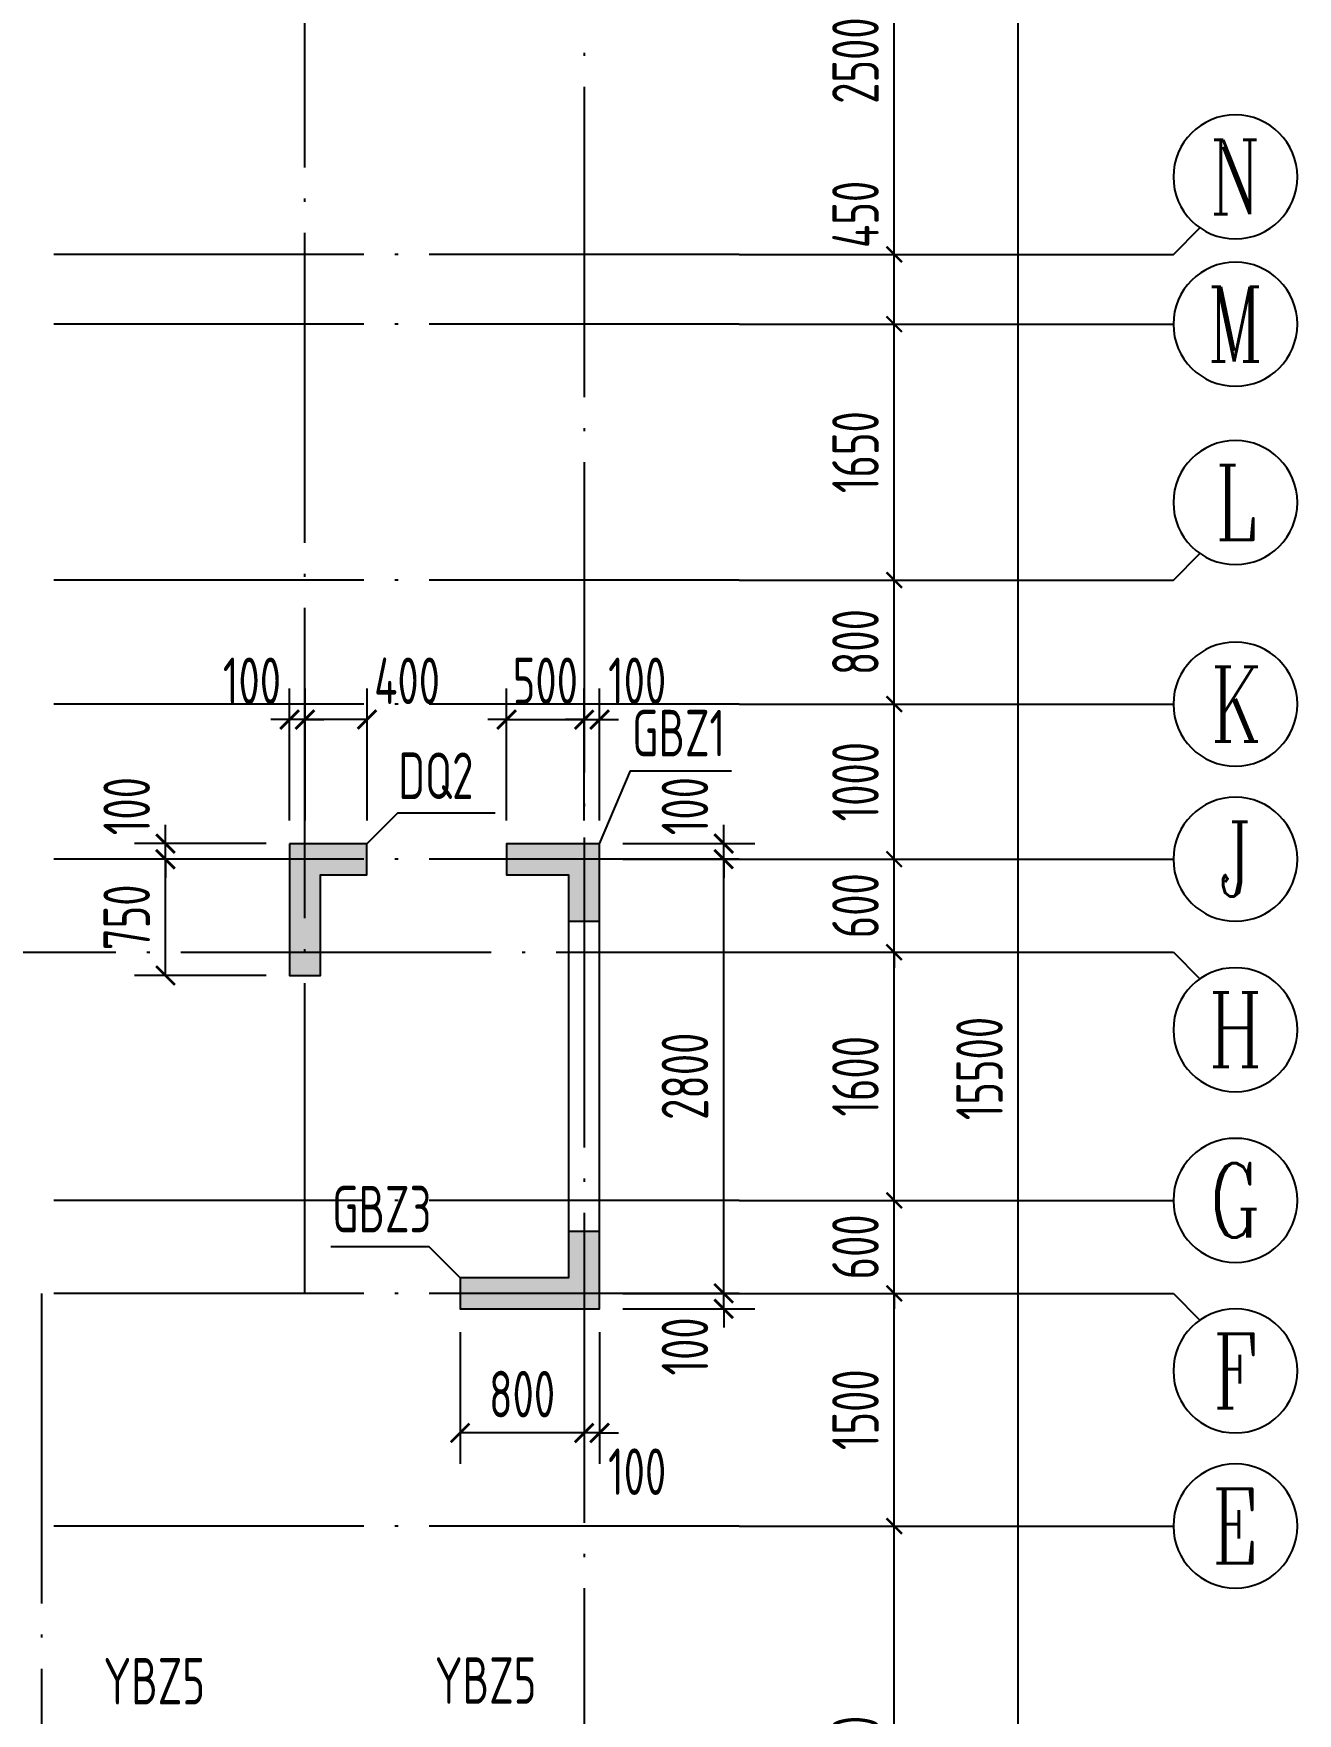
# Model space of a CAD drawing. Extents: x -812054 to 22247, y -644080 to 1003627.
# Drawn here: x -434565 to -426415, y -220487 to -209654 of the extents above; entities that cross this region are included whole.
import ezdxf
from ezdxf.enums import TextEntityAlignment as Align

# ---------------------------------------------------------------- set-up
doc = ezdxf.new("R2010")
doc.units = 0
doc.header["$LTSCALE"] = 1000
doc.linetypes.add('DOTE', pattern=[2.42, 2, -0.2, 0.02, -0.2])
doc.layers.get('0').update_dxf_attribs({"linetype": 'CONTINUOUS'})
doc.layers.get('DEFPOINTS').update_dxf_attribs({"linetype": 'CONTINUOUS'})
for name, color, linetype in [('A-AXIS', 1, 'CONTINUOUS'), ('A-DOTE', 10, 'DOTE'), ('AXIS_NUM', 7, 'CONTINUOUS'), ('S-Q墙实线', 6, 'CONTINUOUS'), ('S-Q墙标注', 3, 'CONTINUOUS'), ('S-X详图填充', 252, 'CONTINUOUS'), ('S-X详图实线', 4, 'CONTINUOUS'), ('S-Y一般标注', 3, 'CONTINUOUS'), ('S-Z柱编号', 6, 'CONTINUOUS')]:
    doc.layers.add(name, color=color, linetype=linetype)
doc.styles.add('TSSD_Axis', font='complex.shx', dxfattribs={"width": 0.7, "bigfont": 'hztxt.shx'})
doc.styles.add('TSSD_DIMENSION', font='Tssdeng.shx', dxfattribs={"width": 0.7, "bigfont": 'tssdchn.shx'})
doc.styles.add('TSSD_REIN', font='tssdeng.shx', dxfattribs={"width": 0.7, "height": 300, "bigfont": 'tssdchn.shx'})
doc.styles.add('结构文字', font='zstxt.shx', dxfattribs={"width": 0.7, "bigfont": 'zshz.shx'})
doc.dimstyles.new('STRUCK', dxfattribs={"dimtxt": 400, "dimasz": 121, "dimexe": 200, "dimexo": 150, "dimgap": 115, "dimtad": 1, "dimdec": 0, "dimdsep": 46, "dimtxsty": '结构文字', "dimblk": 'ARCHTICK', "dimcen": 400, "dimclrd": 3, "dimclre": 3, "dimclrt": 7, "dimadec": 0, "dimazin": 0, "dimtfac": 1, "dimtdec": 0, "dimtix": 1, "dimtmove": 2, "dimatfit": 3, "dimldrblk": '_DIMX', "dimfxl": 1, "dimtolj": 1, "dimtzin": 0, "dimarcsym": 0})
doc.dimstyles.new('TSSD_100_100', dxfattribs={"dimtxt": 300, "dimasz": 100, "dimexe": 100, "dimexo": 250, "dimgap": 100, "dimtad": 1, "dimdec": 0, "dimzin": 0, "dimdsep": 46, "dimtxsty": 'TSSD_DIMENSION', "dimblk": 'ARCHTICK', "dimcen": 0, "dimdle": 100, "dimclrt": 7, "dimadec": 0, "dimazin": 0, "dimtfac": 1, "dimtdec": 0, "dimtix": 1, "dimtmove": 2, "dimatfit": 3, "dimldrblk": 'ARCHTICK', "dimfxl": 1, "dimtolj": 1, "dimtzin": 0, "dimarcsym": 0})

# ---------------------------------------------------------------- blocks, each defined once
blk = doc.blocks.new('ts_axno')
at = {"color": 0, "linetype": 'ByBlock', "lineweight": -2}
blk.add_circle((0, 0), 0.5, dxfattribs=at)
at = {"color": 0, "linetype": 'ByBlock', "lineweight": -2, "style": 'TSSD_Axis', "width": 0.7}
blk.add_attdef('A', text='', height=0.6, dxfattribs=at).set_placement((0, 0), align=Align.MIDDLE_CENTER)
blk = doc.blocks.new('_ArchTick')
at = {"color": 0, "linetype": 'ByBlock', "const_width": 0.15}
blk.add_lwpolyline([(-0.5, -0.5), (0.5, 0.5)], dxfattribs=at)
blk = doc.blocks.new('*D120')
at = {"layer": 'DEFPOINTS', "color": 0, "transparency": 16777216}
for p in [(55600, 10900), (56600, 10900), (55600, 9400)]:
    blk.add_point(p, dxfattribs=at)
at = {"layer": 'S-Y一般标注', "color": 0, "lineweight": -2, "transparency": 16777216}
for p, q in [((56600, 9300), (56600, 11000)), ((55850, 10900), (56700, 10900)), ((55850, 9400), (56700, 9400))]:
    blk.add_line(p, q, dxfattribs=at)
at = {"layer": 'S-Y一般标注', "color": 0, "lineweight": -2, "transparency": 16777216, "xscale": 100, "yscale": 100, "zscale": 100}
for p, rotation in [((56600, 10900), 90), ((56600, 9400), 270)]:
    blk.add_blockref('_ArchTick', p, dxfattribs=dict(at, rotation=rotation))
at = {"layer": 'S-Y一般标注', "color": 7, "transparency": 16777216, "insert": (56350, 10150), "char_height": 300, "attachment_point": 5, "rotation": 90, "style": 'TSSD_DIMENSION'}
blk.add_mtext('\\A1;1500', dxfattribs=at)
blk = doc.blocks.new('*D121')
at = {"layer": 'DEFPOINTS', "color": 0, "transparency": 16777216}
for p in [(55600, 11500), (56600, 11500), (55600, 10900)]:
    blk.add_point(p, dxfattribs=at)
at = {"layer": 'S-Y一般标注', "color": 0, "lineweight": -2, "transparency": 16777216}
for p, q in [((56600, 11500), (56600, 11600)), ((55850, 11500), (56700, 11500)), ((56600, 10900), (56600, 11500)), ((55850, 10900), (56700, 10900)), ((56600, 10900), (56600, 10800))]:
    blk.add_line(p, q, dxfattribs=at)
at = {"layer": 'S-Y一般标注', "color": 0, "lineweight": -2, "transparency": 16777216, "xscale": 100, "yscale": 100, "zscale": 100}
for p, rotation in [((56600, 11500), 270), ((56600, 10900), 90)]:
    blk.add_blockref('_ArchTick', p, dxfattribs=dict(at, rotation=rotation))
at = {"layer": 'S-Y一般标注', "color": 7, "transparency": 16777216, "insert": (56350, 11200), "char_height": 300, "attachment_point": 5, "rotation": 90, "style": 'TSSD_DIMENSION'}
blk.add_mtext('\\A1;600', dxfattribs=at)
blk = doc.blocks.new('*D122')
at = {"layer": 'DEFPOINTS', "color": 0, "transparency": 16777216}
for p in [(55600, 13100), (56600, 13100), (55600, 11500)]:
    blk.add_point(p, dxfattribs=at)
at = {"layer": 'S-Y一般标注', "color": 0, "lineweight": -2, "transparency": 16777216}
for p, q in [((56600, 11400), (56600, 13200)), ((55850, 13100), (56700, 13100)), ((55850, 11500), (56700, 11500))]:
    blk.add_line(p, q, dxfattribs=at)
at = {"layer": 'S-Y一般标注', "color": 0, "lineweight": -2, "transparency": 16777216, "xscale": 100, "yscale": 100, "zscale": 100}
for p, rotation in [((56600, 13100), 90), ((56600, 11500), 270)]:
    blk.add_blockref('_ArchTick', p, dxfattribs=dict(at, rotation=rotation))
at = {"layer": 'S-Y一般标注', "color": 7, "transparency": 16777216, "insert": (56350, 12300), "char_height": 300, "attachment_point": 5, "rotation": 90, "style": 'TSSD_DIMENSION'}
blk.add_mtext('\\A1;1600', dxfattribs=at)
blk = doc.blocks.new('*D123')
at = {"layer": 'DEFPOINTS', "color": 0, "transparency": 16777216}
for p in [(55600, 13700), (56600, 13700), (55600, 13100)]:
    blk.add_point(p, dxfattribs=at)
at = {"layer": 'S-Y一般标注', "color": 0, "lineweight": -2, "transparency": 16777216}
for p, q in [((56600, 13700), (56600, 13800)), ((55850, 13700), (56700, 13700)), ((56600, 13100), (56600, 13700)), ((55850, 13100), (56700, 13100)), ((56600, 13100), (56600, 13000))]:
    blk.add_line(p, q, dxfattribs=at)
at = {"layer": 'S-Y一般标注', "color": 0, "lineweight": -2, "transparency": 16777216, "xscale": 100, "yscale": 100, "zscale": 100}
for p, rotation in [((56600, 13700), 270), ((56600, 13100), 90)]:
    blk.add_blockref('_ArchTick', p, dxfattribs=dict(at, rotation=rotation))
at = {"layer": 'S-Y一般标注', "color": 7, "transparency": 16777216, "insert": (56350, 13400), "char_height": 300, "attachment_point": 5, "rotation": 90, "style": 'TSSD_DIMENSION'}
blk.add_mtext('\\A1;600', dxfattribs=at)
blk = doc.blocks.new('*D124')
at = {"layer": 'DEFPOINTS', "color": 0, "transparency": 16777216}
for p in [(55600, 14700), (56600, 14700), (55600, 13700)]:
    blk.add_point(p, dxfattribs=at)
at = {"layer": 'S-Y一般标注', "color": 0, "lineweight": -2, "transparency": 16777216}
for p, q in [((56600, 13600), (56600, 14800)), ((55850, 14700), (56700, 14700)), ((55850, 13700), (56700, 13700))]:
    blk.add_line(p, q, dxfattribs=at)
at = {"layer": 'S-Y一般标注', "color": 0, "lineweight": -2, "transparency": 16777216, "xscale": 100, "yscale": 100, "zscale": 100}
for p, rotation in [((56600, 14700), 90), ((56600, 13700), 270)]:
    blk.add_blockref('_ArchTick', p, dxfattribs=dict(at, rotation=rotation))
at = {"layer": 'S-Y一般标注', "color": 7, "transparency": 16777216, "insert": (56350, 14200), "char_height": 300, "attachment_point": 5, "rotation": 90, "style": 'TSSD_DIMENSION'}
blk.add_mtext('\\A1;1000', dxfattribs=at)
blk = doc.blocks.new('*D125')
at = {"layer": 'DEFPOINTS', "color": 0, "transparency": 16777216}
for p in [(55600, 20100), (57400, 20100), (55600, 4600)]:
    blk.add_point(p, dxfattribs=at)
at = {"layer": 'S-Y一般标注', "color": 0, "lineweight": -2, "transparency": 16777216}
for p, q in [((57400, 4500), (57400, 20200)), ((55850, 20100), (57500, 20100)), ((55850, 4600), (57500, 4600))]:
    blk.add_line(p, q, dxfattribs=at)
at = {"layer": 'S-Y一般标注', "color": 0, "lineweight": -2, "transparency": 16777216, "xscale": 100, "yscale": 100, "zscale": 100}
for p, rotation in [((57400, 20100), 90), ((57400, 4600), 270)]:
    blk.add_blockref('_ArchTick', p, dxfattribs=dict(at, rotation=rotation))
at = {"layer": 'S-Y一般标注', "color": 7, "transparency": 16777216, "insert": (57150, 12350), "char_height": 300, "attachment_point": 5, "rotation": 90, "style": 'TSSD_DIMENSION'}
blk.add_mtext('\\A1;15500', dxfattribs=at)
blk = doc.blocks.new('*D126')
at = {"layer": 'DEFPOINTS', "color": 0, "transparency": 16777216}
for p in [(55600, 15500), (56600, 15500), (55600, 14700)]:
    blk.add_point(p, dxfattribs=at)
at = {"layer": 'S-Y一般标注', "color": 0, "lineweight": -2, "transparency": 16777216}
for p, q in [((56600, 14600), (56600, 15600)), ((55850, 15500), (56700, 15500)), ((55850, 14700), (56700, 14700))]:
    blk.add_line(p, q, dxfattribs=at)
at = {"layer": 'S-Y一般标注', "color": 0, "lineweight": -2, "transparency": 16777216, "xscale": 100, "yscale": 100, "zscale": 100}
for p, rotation in [((56600, 15500), 90), ((56600, 14700), 270)]:
    blk.add_blockref('_ArchTick', p, dxfattribs=dict(at, rotation=rotation))
at = {"layer": 'S-Y一般标注', "color": 7, "transparency": 16777216, "insert": (56350, 15100), "char_height": 300, "attachment_point": 5, "rotation": 90, "style": 'TSSD_DIMENSION'}
blk.add_mtext('\\A1;800', dxfattribs=at)
blk = doc.blocks.new('*D127')
at = {"layer": 'DEFPOINTS', "color": 0, "transparency": 16777216}
for p in [(55600, 17600), (56600, 17600), (55600, 17150)]:
    blk.add_point(p, dxfattribs=at)
at = {"layer": 'S-Y一般标注', "color": 0, "lineweight": -2, "transparency": 16777216}
for p, q in [((56600, 17050), (56600, 17700)), ((55850, 17600), (56700, 17600)), ((55850, 17150), (56700, 17150))]:
    blk.add_line(p, q, dxfattribs=at)
at = {"layer": 'S-Y一般标注', "color": 0, "lineweight": -2, "transparency": 16777216, "xscale": 100, "yscale": 100, "zscale": 100}
for p, rotation in [((56600, 17600), 90), ((56600, 17150), 270)]:
    blk.add_blockref('_ArchTick', p, dxfattribs=dict(at, rotation=rotation))
at = {"layer": 'S-Y一般标注', "color": 7, "transparency": 16777216, "insert": (56350, 17858), "char_height": 300, "attachment_point": 5, "rotation": 90, "style": 'TSSD_DIMENSION'}
blk.add_mtext('\\A1;450', dxfattribs=at)
blk = doc.blocks.new('*D128')
at = {"layer": 'DEFPOINTS', "color": 0, "transparency": 16777216}
for p in [(55600, 20100), (56600, 20100), (55600, 17600)]:
    blk.add_point(p, dxfattribs=at)
at = {"layer": 'S-Y一般标注', "color": 0, "lineweight": -2, "transparency": 16777216}
for p, q in [((56600, 17500), (56600, 20200)), ((55850, 20100), (56700, 20100)), ((55850, 17600), (56700, 17600))]:
    blk.add_line(p, q, dxfattribs=at)
at = {"layer": 'S-Y一般标注', "color": 0, "lineweight": -2, "transparency": 16777216, "xscale": 100, "yscale": 100, "zscale": 100}
for p, rotation in [((56600, 20100), 90), ((56600, 17600), 270)]:
    blk.add_blockref('_ArchTick', p, dxfattribs=dict(at, rotation=rotation))
at = {"layer": 'S-Y一般标注', "color": 7, "transparency": 16777216, "insert": (56350, 18850), "char_height": 300, "attachment_point": 5, "rotation": 90, "style": 'TSSD_DIMENSION'}
blk.add_mtext('\\A1;2500', dxfattribs=at)
blk = doc.blocks.new('*D130')
at = {"layer": 'DEFPOINTS', "color": 0, "transparency": 16777216}
for p in [(55600, 9400), (56600, 9400), (55600, 6400)]:
    blk.add_point(p, dxfattribs=at)
at = {"layer": 'S-Y一般标注', "color": 0, "lineweight": -2, "transparency": 16777216}
for p, q in [((56600, 6300), (56600, 9500)), ((55850, 9400), (56700, 9400)), ((55850, 6400), (56700, 6400))]:
    blk.add_line(p, q, dxfattribs=at)
at = {"layer": 'S-Y一般标注', "color": 0, "lineweight": -2, "transparency": 16777216, "xscale": 100, "yscale": 100, "zscale": 100}
for p, rotation in [((56600, 9400), 90), ((56600, 6400), 270)]:
    blk.add_blockref('_ArchTick', p, dxfattribs=dict(at, rotation=rotation))
at = {"layer": 'S-Y一般标注', "color": 7, "transparency": 16777216, "insert": (56350, 7900), "char_height": 300, "attachment_point": 5, "rotation": 90, "style": 'TSSD_DIMENSION'}
blk.add_mtext('\\A1;3000', dxfattribs=at)
blk = doc.blocks.new('*D131')
at = {"layer": 'DEFPOINTS', "color": 0, "transparency": 16777216}
for p in [(55600, 17150), (56600, 17150), (55600, 15500)]:
    blk.add_point(p, dxfattribs=at)
at = {"layer": 'S-Y一般标注', "color": 0, "lineweight": -2, "transparency": 16777216}
for p, q in [((56600, 15400), (56600, 17250)), ((55850, 17150), (56700, 17150)), ((55850, 15500), (56700, 15500))]:
    blk.add_line(p, q, dxfattribs=at)
at = {"layer": 'S-Y一般标注', "color": 0, "lineweight": -2, "transparency": 16777216, "xscale": 100, "yscale": 100, "zscale": 100}
for p, rotation in [((56600, 17150), 90), ((56600, 15500), 270)]:
    blk.add_blockref('_ArchTick', p, dxfattribs=dict(at, rotation=rotation))
at = {"layer": 'S-Y一般标注', "color": 7, "transparency": 16777216, "insert": (56350, 16325), "char_height": 300, "attachment_point": 5, "rotation": 90, "style": 'TSSD_DIMENSION'}
blk.add_mtext('\\A1;1650', dxfattribs=at)
blk = doc.blocks.new('*D1921')
at = {"layer": 'DEFPOINTS', "color": 0, "transparency": 16777216}
for p in [(-430915, -217778), (-430115, -217778), (-430915, -217878)]:
    blk.add_point(p, dxfattribs=at)
at = {"layer": 'S-Q墙标注', "color": 3, "lineweight": -2, "transparency": 16777216}
for p, q in [((-430115, -217778), (-430115, -217657)), ((-430765, -217778), (-429915, -217778)), ((-430115, -217878), (-430115, -217778)), ((-430765, -217878), (-429915, -217878)), ((-430115, -217878), (-430115, -217999))]:
    blk.add_line(p, q, dxfattribs=at)
at = {"layer": 'S-Q墙标注', "color": 3, "lineweight": -2, "transparency": 16777216, "xscale": 121, "yscale": 121, "zscale": 121}
for p, rotation in [((-430115, -217778), 270), ((-430115, -217878), 90)]:
    blk.add_blockref('_ArchTick', p, dxfattribs=dict(at, rotation=rotation))
at = {"layer": 'S-Q墙标注', "color": 7, "transparency": 16777216, "insert": (-430365, -218120), "char_height": 300, "attachment_point": 5, "rotation": 90, "style": 'TSSD_REIN'}
blk.add_mtext('\\A1;100', dxfattribs=at)
blk = doc.blocks.new('_DIMX')
blk.add_line((-150, 0), (150, 0))
at = {"const_width": 50}
blk.add_lwpolyline([(-70, -70), (70, 70)], dxfattribs=at)
blk = doc.blocks.new('*D1922')
at = {"layer": 'DEFPOINTS', "color": 0, "transparency": 16777216}
for p in [(-430915, -214978), (-430115, -214978), (-430915, -217778)]:
    blk.add_point(p, dxfattribs=at)
at = {"layer": 'S-Q墙标注', "color": 3, "lineweight": -2, "transparency": 16777216}
for p, q in [((-430765, -214978), (-429915, -214978)), ((-430115, -217778), (-430115, -214978)), ((-430765, -217778), (-429915, -217778))]:
    blk.add_line(p, q, dxfattribs=at)
at = {"layer": 'S-Q墙标注', "color": 3, "lineweight": -2, "transparency": 16777216, "xscale": 121, "yscale": 121, "zscale": 121}
for p, rotation in [((-430115, -214978), 90), ((-430115, -217778), 270)]:
    blk.add_blockref('_ArchTick', p, dxfattribs=dict(at, rotation=rotation))
at = {"layer": 'S-Q墙标注', "color": 7, "transparency": 16777216, "insert": (-430365, -216378), "char_height": 300, "attachment_point": 5, "rotation": 90, "style": 'TSSD_REIN'}
blk.add_mtext('\\A1;2800', dxfattribs=at)
blk = doc.blocks.new('*D1923')
at = {"layer": 'DEFPOINTS', "color": 0, "transparency": 16777216}
for p in [(-430915, -214878), (-430115, -214878), (-430915, -214978)]:
    blk.add_point(p, dxfattribs=at)
at = {"layer": 'S-Q墙标注', "color": 3, "lineweight": -2, "transparency": 16777216}
for p, q in [((-430115, -214878), (-430115, -214757)), ((-430765, -214878), (-429915, -214878)), ((-430115, -214978), (-430115, -214878)), ((-430765, -214978), (-429915, -214978)), ((-430115, -214978), (-430115, -215099))]:
    blk.add_line(p, q, dxfattribs=at)
at = {"layer": 'S-Q墙标注', "color": 3, "lineweight": -2, "transparency": 16777216, "xscale": 121, "yscale": 121, "zscale": 121}
for p, rotation in [((-430115, -214878), 270), ((-430115, -214978), 90)]:
    blk.add_blockref('_ArchTick', p, dxfattribs=dict(at, rotation=rotation))
at = {"layer": 'S-Q墙标注', "color": 7, "transparency": 16777216, "insert": (-430365, -214636), "char_height": 300, "attachment_point": 5, "rotation": 90, "style": 'TSSD_REIN'}
blk.add_mtext('\\A1;100', dxfattribs=at)
blk = doc.blocks.new('*D1924')
at = {"layer": 'DEFPOINTS', "color": 0, "transparency": 16777216}
for p in [(-431015, -217878), (-430915, -217878), (-431015, -218678)]:
    blk.add_point(p, dxfattribs=at)
at = {"layer": 'S-Q墙标注', "color": 3, "lineweight": -2, "transparency": 16777216}
for p, q in [((-431015, -218028), (-431015, -218878)), ((-430915, -218028), (-430915, -218878)), ((-431015, -218678), (-431136, -218678)), ((-430915, -218678), (-431015, -218678)), ((-430915, -218678), (-430794, -218678))]:
    blk.add_line(p, q, dxfattribs=at)
at = {"layer": 'S-Q墙标注', "color": 3, "lineweight": -2, "transparency": 16777216, "xscale": 121, "yscale": 121, "zscale": 121}
blk.add_blockref('_ArchTick', (-431015, -218678), dxfattribs=at)
at = {"layer": 'S-Q墙标注', "color": 3, "lineweight": -2, "transparency": 16777216, "xscale": 121, "yscale": 121, "zscale": 121, "rotation": 180}
blk.add_blockref('_ArchTick', (-430915, -218678), dxfattribs=at)
at = {"layer": 'S-Q墙标注', "color": 7, "transparency": 16777216, "insert": (-430673, -218928), "char_height": 300, "attachment_point": 5, "style": 'TSSD_REIN'}
blk.add_mtext('\\A1;100', dxfattribs=at)
blk = doc.blocks.new('*D1925')
at = {"layer": 'DEFPOINTS', "color": 0, "transparency": 16777216}
for p in [(-431815, -217878), (-431015, -217878), (-431815, -218678)]:
    blk.add_point(p, dxfattribs=at)
at = {"layer": 'S-Q墙标注', "color": 3, "lineweight": -2, "transparency": 16777216}
for p, q in [((-431815, -218028), (-431815, -218878)), ((-431015, -218028), (-431015, -218878)), ((-431015, -218678), (-431815, -218678))]:
    blk.add_line(p, q, dxfattribs=at)
at = {"layer": 'S-Q墙标注', "color": 3, "lineweight": -2, "transparency": 16777216, "xscale": 121, "yscale": 121, "zscale": 121, "rotation": 180}
blk.add_blockref('_ArchTick', (-431815, -218678), dxfattribs=at)
at = {"layer": 'S-Q墙标注', "color": 3, "lineweight": -2, "transparency": 16777216, "xscale": 121, "yscale": 121, "zscale": 121}
blk.add_blockref('_ArchTick', (-431015, -218678), dxfattribs=at)
at = {"layer": 'S-Q墙标注', "color": 7, "transparency": 16777216, "insert": (-431415, -218428), "char_height": 300, "attachment_point": 5, "style": 'TSSD_REIN'}
blk.add_mtext('\\A1;800', dxfattribs=at)
blk = doc.blocks.new('*D1928')
at = {"layer": 'DEFPOINTS', "color": 0, "transparency": 16777216}
for p in [(-431015, -214078), (-431515, -214878), (-431015, -214878)]:
    blk.add_point(p, dxfattribs=at)
at = {"layer": 'S-Q墙标注', "color": 3, "lineweight": -2, "transparency": 16777216}
for p, q in [((-431515, -214728), (-431515, -213878)), ((-431015, -214728), (-431015, -213878)), ((-431515, -214078), (-431636, -214078)), ((-431515, -214078), (-431015, -214078)), ((-431015, -214078), (-430894, -214078))]:
    blk.add_line(p, q, dxfattribs=at)
at = {"layer": 'S-Q墙标注', "color": 3, "lineweight": -2, "transparency": 16777216, "xscale": 121, "yscale": 121, "zscale": 121}
blk.add_blockref('_ArchTick', (-431515, -214078), dxfattribs=at)
at = {"layer": 'S-Q墙标注', "color": 3, "lineweight": -2, "transparency": 16777216, "xscale": 121, "yscale": 121, "zscale": 121, "rotation": 180}
blk.add_blockref('_ArchTick', (-431015, -214078), dxfattribs=at)
at = {"layer": 'S-Q墙标注', "color": 7, "transparency": 16777216, "insert": (-431265, -213828), "char_height": 300, "attachment_point": 5, "style": 'TSSD_REIN'}
blk.add_mtext('\\A1;500', dxfattribs=at)
blk = doc.blocks.new('*D1929')
at = {"layer": 'DEFPOINTS', "color": 0, "transparency": 16777216}
for p in [(-430915, -214078), (-431015, -214878), (-430915, -214878)]:
    blk.add_point(p, dxfattribs=at)
at = {"layer": 'S-Q墙标注', "color": 3, "lineweight": -2, "transparency": 16777216}
for p, q in [((-431015, -214728), (-431015, -213878)), ((-430915, -214728), (-430915, -213878)), ((-431015, -214078), (-431136, -214078)), ((-431015, -214078), (-430915, -214078)), ((-430915, -214078), (-430794, -214078))]:
    blk.add_line(p, q, dxfattribs=at)
at = {"layer": 'S-Q墙标注', "color": 3, "lineweight": -2, "transparency": 16777216, "xscale": 121, "yscale": 121, "zscale": 121}
blk.add_blockref('_ArchTick', (-431015, -214078), dxfattribs=at)
at = {"layer": 'S-Q墙标注', "color": 3, "lineweight": -2, "transparency": 16777216, "xscale": 121, "yscale": 121, "zscale": 121, "rotation": 180}
blk.add_blockref('_ArchTick', (-430915, -214078), dxfattribs=at)
at = {"layer": 'S-Q墙标注', "color": 7, "transparency": 16777216, "insert": (-430673, -213828), "char_height": 300, "attachment_point": 5, "style": 'TSSD_REIN'}
blk.add_mtext('\\A1;100', dxfattribs=at)
blk = doc.blocks.new('*D1940')
at = {"layer": 'DEFPOINTS', "color": 0, "transparency": 16777216}
for p in [(-433715, -214978), (-432915, -214978), (-432915, -215728)]:
    blk.add_point(p, dxfattribs=at)
at = {"layer": 'S-Q墙标注', "color": 3, "lineweight": -2, "transparency": 16777216}
for p, q in [((-433065, -214978), (-433915, -214978)), ((-433715, -215728), (-433715, -214978)), ((-433065, -215728), (-433915, -215728))]:
    blk.add_line(p, q, dxfattribs=at)
at = {"layer": 'S-Q墙标注', "color": 3, "lineweight": -2, "transparency": 16777216, "xscale": 121, "yscale": 121, "zscale": 121}
for p, rotation in [((-433715, -214978), 90), ((-433715, -215728), 270)]:
    blk.add_blockref('_ArchTick', p, dxfattribs=dict(at, rotation=rotation))
at = {"layer": 'S-Q墙标注', "color": 7, "transparency": 16777216, "insert": (-433965, -215353), "char_height": 300, "attachment_point": 5, "rotation": 90, "style": 'TSSD_REIN'}
blk.add_mtext('\\A1;750', dxfattribs=at)
blk = doc.blocks.new('*D1941')
at = {"layer": 'DEFPOINTS', "color": 0, "transparency": 16777216}
for p in [(-433715, -214878), (-432915, -214878), (-432915, -214978)]:
    blk.add_point(p, dxfattribs=at)
at = {"layer": 'S-Q墙标注', "color": 3, "lineweight": -2, "transparency": 16777216}
for p, q in [((-433715, -214878), (-433715, -214757)), ((-433065, -214878), (-433915, -214878)), ((-433715, -214978), (-433715, -214878)), ((-433065, -214978), (-433915, -214978)), ((-433715, -214978), (-433715, -215099))]:
    blk.add_line(p, q, dxfattribs=at)
at = {"layer": 'S-Q墙标注', "color": 3, "lineweight": -2, "transparency": 16777216, "xscale": 121, "yscale": 121, "zscale": 121}
for p, rotation in [((-433715, -214878), 270), ((-433715, -214978), 90)]:
    blk.add_blockref('_ArchTick', p, dxfattribs=dict(at, rotation=rotation))
at = {"layer": 'S-Q墙标注', "color": 7, "transparency": 16777216, "insert": (-433965, -214636), "char_height": 300, "attachment_point": 5, "rotation": 90, "style": 'TSSD_REIN'}
blk.add_mtext('\\A1;100', dxfattribs=at)
blk = doc.blocks.new('*D1942')
at = {"layer": 'DEFPOINTS', "color": 0, "transparency": 16777216}
for p in [(-432815, -214078), (-432815, -214878), (-432415, -214878)]:
    blk.add_point(p, dxfattribs=at)
at = {"layer": 'S-Q墙标注', "color": 3, "lineweight": -2, "transparency": 16777216}
for p, q in [((-432815, -214728), (-432815, -213878)), ((-432415, -214728), (-432415, -213878)), ((-432415, -214078), (-432815, -214078))]:
    blk.add_line(p, q, dxfattribs=at)
at = {"layer": 'S-Q墙标注', "color": 3, "lineweight": -2, "transparency": 16777216, "xscale": 121, "yscale": 121, "zscale": 121, "rotation": 180}
blk.add_blockref('_ArchTick', (-432815, -214078), dxfattribs=at)
at = {"layer": 'S-Q墙标注', "color": 3, "lineweight": -2, "transparency": 16777216, "xscale": 121, "yscale": 121, "zscale": 121}
blk.add_blockref('_ArchTick', (-432415, -214078), dxfattribs=at)
at = {"layer": 'S-Q墙标注', "color": 7, "transparency": 16777216, "insert": (-432157, -213828), "char_height": 300, "attachment_point": 5, "style": 'TSSD_REIN'}
blk.add_mtext('\\A1;400', dxfattribs=at)
blk = doc.blocks.new('*D1943')
at = {"layer": 'DEFPOINTS', "color": 0, "transparency": 16777216}
for p in [(-432915, -214078), (-432915, -214878), (-432815, -214878)]:
    blk.add_point(p, dxfattribs=at)
at = {"layer": 'S-Q墙标注', "color": 3, "lineweight": -2, "transparency": 16777216}
for p, q in [((-432915, -214728), (-432915, -213878)), ((-432815, -214728), (-432815, -213878)), ((-432915, -214078), (-433036, -214078)), ((-432815, -214078), (-432915, -214078)), ((-432815, -214078), (-432694, -214078))]:
    blk.add_line(p, q, dxfattribs=at)
at = {"layer": 'S-Q墙标注', "color": 3, "lineweight": -2, "transparency": 16777216, "xscale": 121, "yscale": 121, "zscale": 121}
blk.add_blockref('_ArchTick', (-432915, -214078), dxfattribs=at)
at = {"layer": 'S-Q墙标注', "color": 3, "lineweight": -2, "transparency": 16777216, "xscale": 121, "yscale": 121, "zscale": 121, "rotation": 180}
blk.add_blockref('_ArchTick', (-432815, -214078), dxfattribs=at)
at = {"layer": 'S-Q墙标注', "color": 7, "transparency": 16777216, "insert": (-433157, -213828), "char_height": 300, "attachment_point": 5, "style": 'TSSD_REIN'}
blk.add_mtext('\\A1;100', dxfattribs=at)
blk = doc.blocks.new('20210726.16350016')
at = {"layer": 'A-AXIS'}
for p, q in [((58400, 17600), (58571.6, 17771.7)), ((55600, 17600), (58400, 17600)), ((55600, 17150), (58400, 17150)), ((58400, 15500), (58571.6, 15671.7)), ((55600, 15500), (58400, 15500)), ((55600, 14700), (58400, 14700)), ((55600, 13700), (58400, 13700)), ((55600, 13100.3), (58400, 13100.3)), ((58400, 13100.3), (58571.6, 12928.7)), ((55600, 11500), (58400, 11500)), ((55600, 10900), (58400, 10900)), ((58400, 10900), (58571.6, 10728.4)), ((55600, 9400), (58400, 9400))]:
    blk.add_line(p, q, dxfattribs=at)
at = {"layer": 'A-DOTE'}
for p, q in [((52800, 10900), (52800, 21100)), ((54600, 21100), (54600, 3600)), ((55600, 17600), (3600, 17600)), ((55600, 17150), (3600, 17150)), ((55600, 15500), (3600, 15500)), ((55600, 14700), (3600, 14700)), ((55600, 13700), (3600, 13700)), ((3600, 13100.3), (55600, 13100.3)), ((55600, 11500), (3600, 11500)), ((55600, 10900), (3600, 10900)), ((51100, 10900), (51100, 3600)), ((55600, 9400), (3600, 9400))]:
    blk.add_line(p, q, dxfattribs=at)
at = {"layer": 'A-AXIS'}
ref = blk.add_blockref('ts_axno', (58800, 18100), dxfattribs=dict(at, xscale=-800, yscale=800, zscale=800))
ref.add_attrib('G', 'N', dxfattribs={"layer": 'AXIS_NUM', "height": 480, "style": 'TSSD_Axis', "width": 0.7}).set_placement((58800, 18100), align=Align.MIDDLE_CENTER)
ref = blk.add_blockref('ts_axno', (58800, 17150), dxfattribs=dict(at, xscale=-800, yscale=800, zscale=800, rotation=359.9999999999997))
ref.add_attrib('G', 'M', dxfattribs={"layer": 'AXIS_NUM', "height": 480, "rotation": 360, "style": 'TSSD_Axis', "width": 0.7}).set_placement((58800, 17150), align=Align.MIDDLE_CENTER)
ref = blk.add_blockref('ts_axno', (58800, 16000), dxfattribs=dict(at, xscale=-800, yscale=800, zscale=800))
ref.add_attrib('G', 'L', dxfattribs={"layer": 'AXIS_NUM', "height": 480, "style": 'TSSD_Axis', "width": 0.7}).set_placement((58800, 16000), align=Align.MIDDLE_CENTER)
ref = blk.add_blockref('ts_axno', (58800, 14700), dxfattribs=dict(at, xscale=-800, yscale=800, zscale=800))
ref.add_attrib('G', 'K', dxfattribs={"layer": 'AXIS_NUM', "height": 480, "style": 'TSSD_Axis', "width": 0.7}).set_placement((58800, 14700), align=Align.MIDDLE_CENTER)
ref = blk.add_blockref('ts_axno', (58800, 13700), dxfattribs=dict(at, xscale=-800, yscale=800, zscale=800))
ref.add_attrib('G', 'J', dxfattribs={"layer": 'AXIS_NUM', "height": 480, "style": 'TSSD_Axis', "width": 0.7}).set_placement((58800, 13700), align=Align.MIDDLE_CENTER)
ref = blk.add_blockref('ts_axno', (58800, 12600.3), dxfattribs=dict(at, xscale=-800, yscale=800, zscale=800))
ref.add_attrib('C', 'H', dxfattribs={"layer": 'AXIS_NUM', "height": 480, "style": 'TSSD_Axis', "width": 0.7}).set_placement((58800, 12600.3), align=Align.MIDDLE_CENTER)
ref = blk.add_blockref('ts_axno', (58800, 11500), dxfattribs=dict(at, xscale=-800, yscale=800, zscale=800))
ref.add_attrib('D', 'G', dxfattribs={"layer": 'AXIS_NUM', "height": 480, "style": 'TSSD_Axis', "width": 0.7}).set_placement((58800, 11500), align=Align.MIDDLE_CENTER)
ref = blk.add_blockref('ts_axno', (58800, 10400), dxfattribs=dict(at, xscale=-800, yscale=800, zscale=800))
ref.add_attrib('C', 'F', dxfattribs={"layer": 'AXIS_NUM', "height": 480, "style": 'TSSD_Axis', "width": 0.7}).set_placement((58800, 10400), align=Align.MIDDLE_CENTER)
ref = blk.add_blockref('ts_axno', (58800, 9400), dxfattribs=dict(at, xscale=-800, yscale=800, zscale=800))
ref.add_attrib('B', 'E', dxfattribs={"layer": 'AXIS_NUM', "height": 480, "style": 'TSSD_Axis', "width": 0.7}).set_placement((58800, 9400), align=Align.MIDDLE_CENTER)
at = {"layer": 'S-Y一般标注'}
for base, p1, p2, picture, middle in [((57400, 20100), (55600, 4600), (55600, 20100), '*D125', (57150, 12350)), ((56600, 20100), (55600, 17600), (55600, 20100), '*D128', (56350, 18850)), ((56600, 17150), (55600, 15500), (55600, 17150), '*D131', (56350, 16325)), ((56600, 15500), (55600, 14700), (55600, 15500), '*D126', (56350, 15100)), ((56600, 14700), (55600, 13700), (55600, 14700), '*D124', (56350, 14200)), ((56600, 13700), (55600, 13100.3), (55600, 13700), '*D123', (56350, 13400.2)), ((56600, 13100.3), (55600, 11500), (55600, 13100.3), '*D122', (56350, 12300.2)), ((56600, 11500), (55600, 10900), (55600, 11500), '*D121', (56350, 11200)), ((56600, 10900), (55600, 9400), (55600, 10900), '*D120', (56350, 10150)), ((56600, 9400), (55600, 6400), (55600, 9400), '*D130', (56350, 7900))]:
    dim = blk.add_linear_dim(base=base, p1=p1, p2=p2, angle=90, dimstyle='TSSD_100_100', dxfattribs=at)
    dim.commit()
    dim.dimension.update_dxf_attribs({"geometry": picture, "text_midpoint": middle})
dim = blk.add_linear_dim(base=(56600, 17600), p1=(55600, 17150), p2=(55600, 17600), angle=90, dimstyle='TSSD_100_100', dxfattribs=at)
dim.commit()
dim.dimension.update_dxf_attribs({"geometry": '*D127', "text_midpoint": (56350, 17858.1), "dimtype": 160})

msp = doc.modelspace()

# ---------------------------------------------------------------- hatches: boundary and pattern name
at = {"layer": 'S-X详图填充'}
h = msp.add_hatch(color=256, dxfattribs=at)
h.dxf.hatch_style = 1
h.paths.add_polyline_path([(-432915.33, -214878.26), (-432915.33, -215728.23), (-432715.33, -215728.23), (-432715.33, -215078.26), (-432415.42, -215078.26), (-432415.42, -214878.26)])
h = msp.add_hatch(color=256, dxfattribs=at)
h.dxf.hatch_style = 1
h.paths.add_polyline_path([(-431115.32, -215378.26), (-430915.32, -215378.26), (-430915.32, -214878.26), (-431515.32, -214878.26), (-431515.32, -215078.26), (-431115.32, -215078.26)])
h = msp.add_hatch(color=256, dxfattribs=at)
h.dxf.hatch_style = 1
h.paths.add_polyline_path([(-430915.32, -217378.26), (-431115.32, -217378.26), (-431115.32, -217678.26), (-431815.33, -217678.26), (-431815.33, -217878.26), (-430915.32, -217878.26)])

# ---------------------------------------------------------------- linework, layer by layer
at = {"layer": 'S-Q墙实线'}
for points in [[(-432915.33, -214878.26), (-432915.33, -215728.23), (-432715.33, -215728.23), (-432715.33, -215078.26), (-432415.42, -215078.26), (-432415.42, -214878.26)], [(-431115.32, -217678.26), (-431815.33, -217678.26), (-431815.33, -217878.26), (-430915.32, -217878.26), (-430915.32, -214878.26), (-431515.32, -214878.26), (-431515.32, -215078.26), (-431115.32, -215078.26)]]:
    msp.add_lwpolyline(points, close=True, dxfattribs=at)
at = {"layer": 'S-X详图实线'}
for points in [[(-432915.33, -214878.26), (-432915.33, -215728.23), (-432715.33, -215728.23), (-432715.33, -215078.26), (-432415.42, -215078.26), (-432415.42, -214878.26), (-432915.33, -214878.26)], [(-431115.32, -215378.26), (-430915.32, -215378.26), (-430915.32, -214878.26), (-431515.32, -214878.26), (-431515.32, -215078.26), (-431115.32, -215078.26), (-431115.32, -215378.26)], [(-430915.32, -217378.26), (-431115.32, -217378.26), (-431115.32, -217678.26), (-431815.33, -217678.26), (-431815.33, -217878.26), (-430915.32, -217878.26), (-430915.32, -217378.26)]]:
    msp.add_lwpolyline(points, close=True, dxfattribs=at)
at = {"layer": 'S-Z柱编号', "color": 7}
for points in [[(-430915.32, -214878.26), (-430715.32, -214409.43), (-430063.74, -214409.43)], [(-432415.42, -214878.26), (-432215.42, -214678.26), (-431587.94, -214678.26)], [(-431815.32, -217678.26), (-432015.32, -217478.26), (-432648.4, -217478.26)]]:
    msp.add_lwpolyline(points, dxfattribs=at)

# ---------------------------------------------------------------- block references
at = {"layer": 'A-DOTE'}
msp.add_blockref('20210726.16350016', (-485615.32, -228678.31), dxfattribs=at)

# ---------------------------------------------------------------- texts
at = {"layer": 'S-Z柱编号', "color": 7, "style": 'TSSD_REIN', "width": 0.7}
for s, p in [('GBZ1', (-430705.47, -214404.96)), ('DQ2', (-432213.55, -214679.98)), ('GBZ3', (-432640.06, -217474.75)), ('YBZ5', (-434115.33, -220518.97)), ('YBZ5', (-431978.16, -220514.56))]:
    msp.add_text(s, height=300, dxfattribs=at).set_placement(p, align=Align.BOTTOM_LEFT)

# ---------------------------------------------------------------- dimensions: what is measured, and where the dimension line sits
at = {"layer": 'S-Q墙标注'}
for base, p1, p2, angle, picture, middle in [((-432915.33, -214078.26), (-432815.32, -214878.26), (-432915.33, -214878.26), 180, '*D1943', (-433157.26, -213828.26)), ((-432815.32, -214078.26), (-432415.42, -214878.26), (-432815.32, -214878.26), 180, '*D1942', (-432157.34, -213828.26)), ((-433715.33, -214878.26), (-432915.33, -214978.26), (-432915.33, -214878.26), 90, '*D1941', (-433965.33, -214636.34)), ((-430115.32, -214878.26), (-430915.32, -214978.26), (-430915.32, -214878.26), 90, '*D1923', (-430365.32, -214636.34)), ((-430115.32, -217778.26), (-430915.32, -217878.26), (-430915.32, -217778.26), 90, '*D1921', (-430365.32, -218120.18)), ((-431015.32, -218678.26), (-430915.32, -217878.26), (-431015.32, -217878.26), 180, '*D1924', (-430673.4, -218928.26))]:
    dim = msp.add_linear_dim(base=base, p1=p1, p2=p2, angle=angle, dimstyle='STRUCK', override={"dimtxt": 300, "dimgap": 100, "dimtxsty": 'TSSD_REIN'}, dxfattribs=at)
    dim.commit()
    dim.dimension.update_dxf_attribs({"geometry": picture, "text_midpoint": middle, "dimtype": 160})
dim = msp.add_linear_dim(base=(-431015.32, -214078.26), p1=(-431515.32, -214878.26), p2=(-431015.32, -214878.26), dimstyle='STRUCK', override={"dimtxt": 300, "dimgap": 100, "dimtxsty": 'TSSD_REIN'}, dxfattribs=at)
dim.commit()
dim.dimension.update_dxf_attribs({"geometry": '*D1928', "text_midpoint": (-431265.32, -213828.26)})
dim = msp.add_linear_dim(base=(-430915.31, -214078.26), p1=(-431015.32, -214878.26), p2=(-430915.31, -214878.26), dimstyle='STRUCK', override={"dimtxt": 300, "dimgap": 100, "dimtxsty": 'TSSD_REIN'}, dxfattribs=at)
dim.commit()
dim.dimension.update_dxf_attribs({"geometry": '*D1929', "text_midpoint": (-430673.39, -213828.26), "dimtype": 160})
for base, p1, p2, angle, picture, middle in [((-433715.33, -214978.26), (-432915.33, -215728.23), (-432915.33, -214978.26), 90, '*D1940', (-433965.33, -215353.25)), ((-430115.32, -214978.26), (-430915.32, -217778.26), (-430915.32, -214978.26), 90, '*D1922', (-430365.32, -216378.26)), ((-431815.32, -218678.26), (-431015.32, -217878.26), (-431815.32, -217878.26), 180, '*D1925', (-431415.32, -218428.26))]:
    dim = msp.add_linear_dim(base=base, p1=p1, p2=p2, angle=angle, dimstyle='STRUCK', override={"dimtxt": 300, "dimgap": 100, "dimtxsty": 'TSSD_REIN'}, dxfattribs=at)
    dim.commit()
    dim.dimension.update_dxf_attribs({"geometry": picture, "text_midpoint": middle})

doc.saveas('drawing.dxf')
